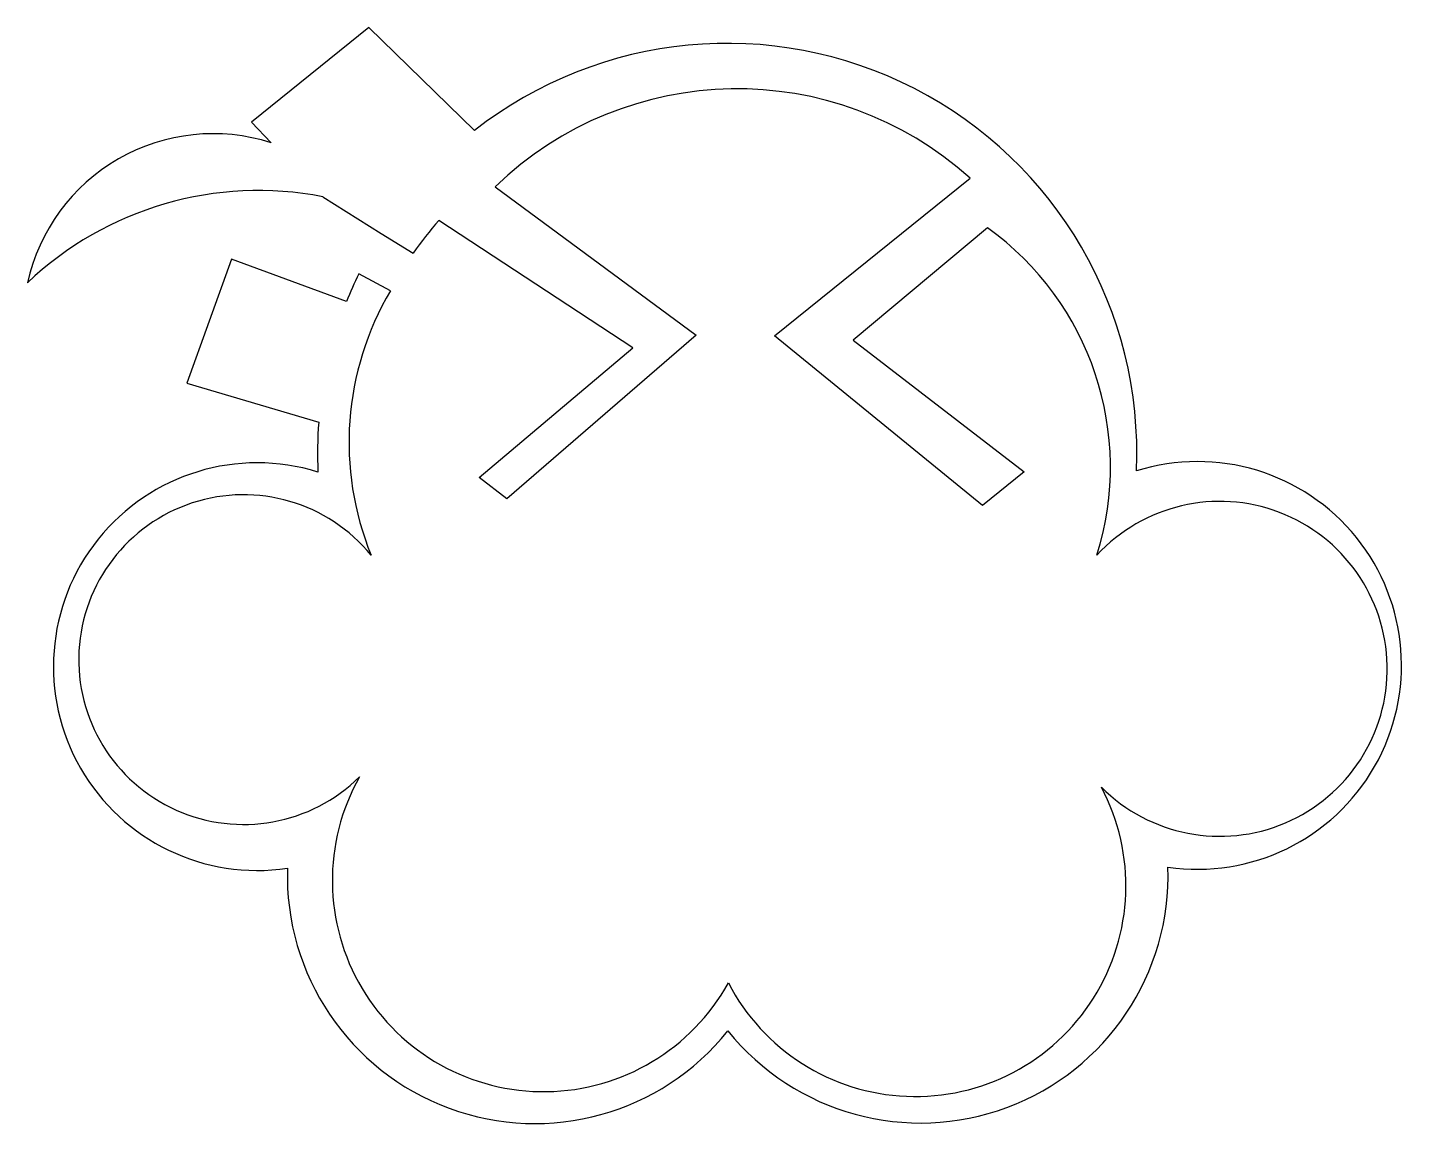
# Model space of a CAD drawing. Header units: millimetres. Extents: x 3518.4 to 3562, y 1707.8 to 1742.6.
import ezdxf

# ---------------------------------------------------------------- set-up
doc = ezdxf.new("R2010")
doc.units = ezdxf.units.MM

msp = doc.modelspace()

# ---------------------------------------------------------------- linework, layer by layer
for p, q in [((3529.24, 1742.553), (3525.52, 1739.548)), ((3532.583, 1739.284), (3529.24, 1742.553)), ((3525.52, 1739.548), (3526.143, 1738.899)), ((3542.09, 1732.777), (3548.296, 1737.773)), ((3533.246, 1737.508), (3539.611, 1732.807)), ((3527.785, 1737.189), (3529.63, 1736.019)), ((3537.601, 1732.403), (3531.457, 1736.44)), ((3529.63, 1736.019), (3530.647, 1735.398)), ((3548.84, 1736.206), (3544.587, 1732.645)), ((3524.884, 1735.213), (3523.471, 1731.285)), ((3528.531, 1733.864), (3524.884, 1735.213)), ((3529.921, 1734.21), (3528.919, 1734.744)), ((3539.611, 1732.807), (3533.613, 1727.619)), ((3548.689, 1727.404), (3542.09, 1732.777)), ((3544.587, 1732.645), (3550.009, 1728.47)), ((3532.738, 1728.289), (3537.601, 1732.403)), ((3523.471, 1731.285), (3527.65, 1730.048)), ((3533.613, 1727.619), (3532.738, 1728.289)), ((3550.009, 1728.47), (3548.689, 1727.404))]:
    msp.add_line(p, q)
for centre, radius, start, end in [((3540.594, 1729.07), 12.981, 357.4717, 128.1072), ((3540.913, 1729.575), 11.033, 47.9941, 134.0272), ((3524.304, 1733.163), 6.024, 72.2209, 167.5494), ((3525.75, 1726.74), 10.645, 78.9784, 133.5039), ((3540.556, 1728.528), 12.058, 138.9916, 145.267), ((3543.424, 1728.628), 9.314, 342.5211, 54.4463), ((3540.594, 1729.07), 12.981, 154.0794, 158.3295), ((3538.086, 1729.403), 9.475, 149.5172, 202.1748), ((3540.594, 1729.07), 12.981, 175.6823, 182.6754), ((3525.703, 1722.297), 6.46, 72.671, 278.5172), ((3555.502, 1722.336), 6.46, 261.6299, 107.4762), ((3525.269, 1722.519), 5.224, 39.2881, 314.6837), ((3556.203, 1722.227), 5.306, 224.9977, 137.2198), ((3534.777, 1715.522), 6.695, 150.6375, 330.9699), ((3546.555, 1715.347), 6.674, 207.4278, 27.9493), ((3546.721, 1715.678), 7.845, 218.9178, 1.9477), ((3534.501, 1715.662), 7.845, 178.1995, 321.2294)]:
    msp.add_arc(centre, radius, start, end)

doc.saveas('drawing.dxf')
